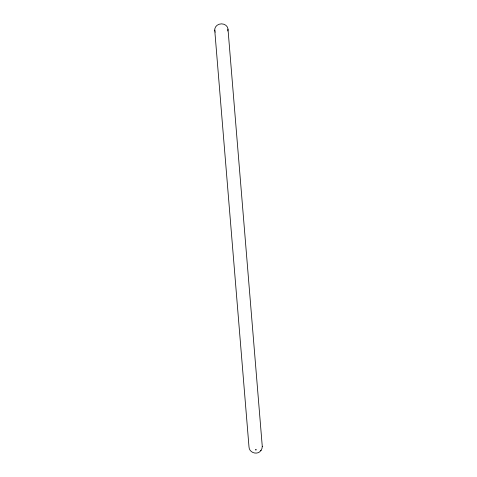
<?xml version="1.0" encoding="UTF-8"?>
<svg xmlns="http://www.w3.org/2000/svg" width="477" height="477" viewBox="0 0 477 477"><rect width="100%" height="100%" fill="white"/><g stroke="black" fill="none" stroke-linecap="round" stroke-linejoin="round"><path stroke-width="0.72" d="M262.278 446.353L261.968 448.505L260.943 450.503M214.728 30.081L249 446.961C249.089 452.786 257.461 455.422 260.841 450.634M260.758 450.735L261.026 450.389M256.244 449.71L255.565 449.853M255.976 450.079L255.833 449.489M227.994 29.175L262.278 446.526M214.871 30.981A6.648 5.772 -4.7 0 1 221.513 23.85A6.648 5.772 -4.7 0 1 227.779 30.975M215.3 32.12A6.648 5.772 -4.7 0 1 215.169 31.84"/></g></svg>
